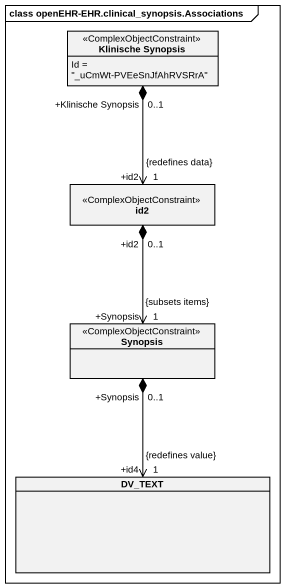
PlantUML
@startuml
mainframe class openEHR-EHR.clinical_synopsis.Associations
hide circle
hide empty members
class "Klinische Synopsis" as Klinische_Synopsis <<ComplexObjectConstraint>> {
  Id = "_uCmWt-PVEeSnJfAhRVSRrA"
}
class id2 <<ComplexObjectConstraint>>
class Synopsis <<ComplexObjectConstraint>>
class DV_TEXT
Klinische_Synopsis "+Klinische Synopsis\n0..1" *--> "+id2\n1\n{redefines data}" id2
id2 "+id2\n0..1" *--> "+Synopsis\n1\n{subsets items}" Synopsis
Synopsis "+Synopsis\n0..1" *--> "+id4\n1\n{redefines value}" DV_TEXT
@enduml
